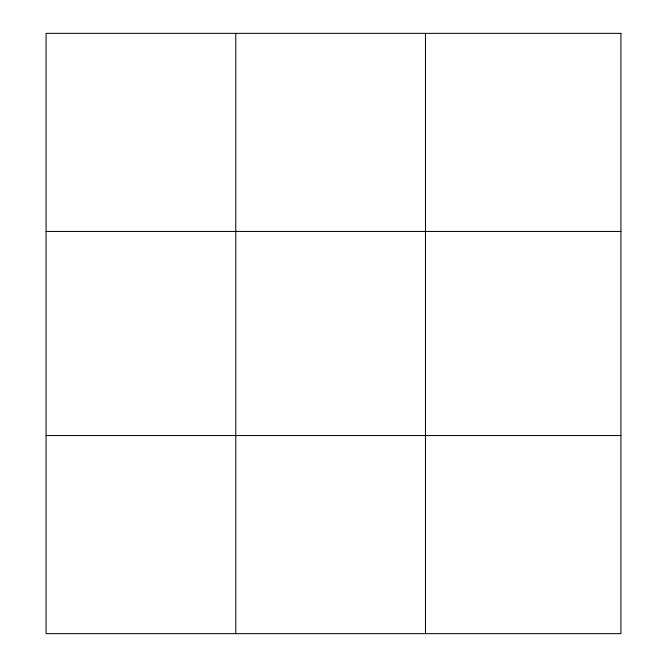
<?xml version="1.0" encoding="UTF-8"?>
<svg xmlns="http://www.w3.org/2000/svg" width="667" height="667" viewBox="0 0 667 667"><rect width="100%" height="100%" fill="white"/><g stroke="black" fill="none" stroke-linecap="round" stroke-linejoin="round"><path stroke-width="1" d="M235.776 633.65L235.776 33.35M425.471 633.65L425.471 33.35M46.081 231.449L620.919 231.449M46.081 435.551L620.919 435.551M620.919 33.35L620.919 633.65L46.081 633.65L46.081 33.35L620.919 33.35"/></g></svg>
